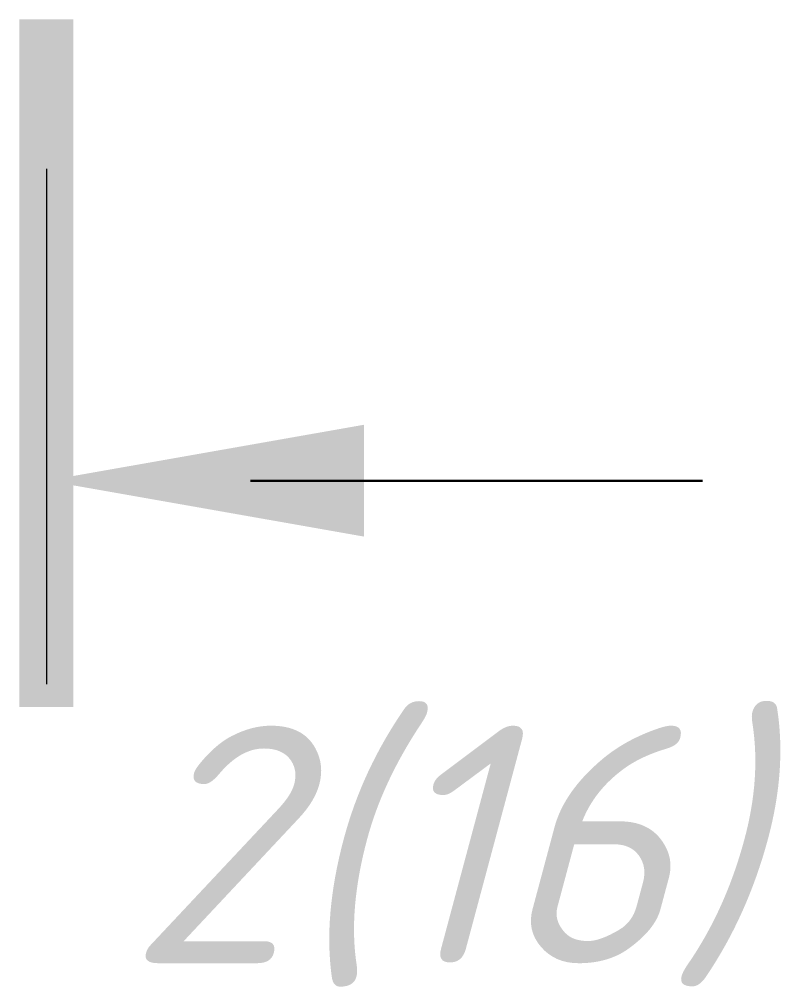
# Model space of a CAD drawing. Header units: millimetres. Extents: x -263990 to 193903, y -164417 to 240530.
# Drawn here: x -108447 to -107317, y -56696 to -55271 of the extents above; entities that cross this region are included whole.
import ezdxf

# ---------------------------------------------------------------- set-up
doc = ezdxf.new("R2010")
doc.units = ezdxf.units.MM
doc.header["$LTSCALE"] = 20
doc.layers.add('ANNO-TEXT', color=250, linetype='Continuous', lineweight=9)
doc.layers.add('Разрезы', color=7, linetype='Continuous', lineweight=9)
doc.styles.add('PDF ISOCPEUR Italic', font='isocpeui.ttf')

# ---------------------------------------------------------------- blocks, each defined once
blk = doc.blocks.new('Разрез - Номер вида и Номер листа спереди_3_5 мм-64073-_О__L1_0_000_')
at = {"layer": 'Разрезы'}
for points in [[(9.798, 0.404), (9.798, -0.394), (-0.333, -0.394), (-0.333, 0.404)], [(2.176, -4.675), (3, 0), (3.824, -4.675)]]:
    blk.add_hatch(color=256, dxfattribs=at).paths.add_polyline_path(points, flags=0)
at = {"layer": 'Разрезы', "lineweight": 30}
blk.add_line((3, -3), (3, -9.663), dxfattribs=at)

msp = doc.modelspace()

# ---------------------------------------------------------------- linework, layer by layer
at = {"layer": 'Разрезы'}
msp.add_line((-108406.88926, -56250.53752), (-108406.88926, -55491.21238), dxfattribs=at)

# ---------------------------------------------------------------- block references
at = {"layer": 'Разрезы', "lineweight": 50, "xscale": 99.99999999999993, "yscale": 99.99999999999993, "zscale": 99.99999999999993, "rotation": 90}
msp.add_blockref('Разрез - Номер вида и Номер листа спереди_3_5 мм-64073-_О__L1_0_000_', (-108406.88926, -56250.53752), dxfattribs=at)

# ---------------------------------------------------------------- texts
at = {"layer": 'ANNO-TEXT', "color": 7, "lineweight": 0, "insert": (-108289.95608, -56311.55756), "char_height": 350, "width": 1970.8683433, "attachment_point": 1, "line_spacing_factor": 1.022761, "style": 'PDF ISOCPEUR Italic'}
msp.add_mtext('2(16)', dxfattribs=at)

doc.saveas('drawing.dxf')
